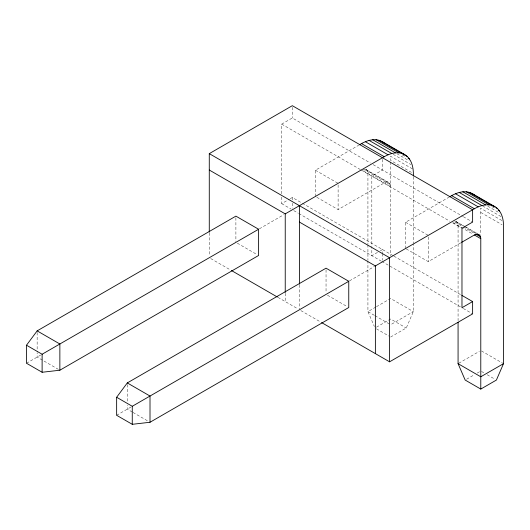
<?xml version="1.0" encoding="UTF-8"?>
<svg xmlns="http://www.w3.org/2000/svg" width="530" height="530" viewBox="0 0 530 530"><rect width="100%" height="100%" fill="white"/><g stroke="black" fill="none" stroke-linecap="round" stroke-linejoin="round"><path stroke-width="0.4" stroke-dasharray="2.65 1.99" d="M390.636 337.027L406.252 328.01L413.354 311.62L413.354 243.807M281.682 193.794L281.682 124.126L292.328 117.978L370.311 163.001M315.396 196.458L315.396 170.229L358.697 145.233M281.682 197.074L281.682 203.633L289.486 199.121M290.202 198.717L292.328 197.485L301.63 202.857M26.5 363.255L40.724 355.04M259.395 228.794L283.735 214.736M316.814 197.279L338.113 209.575L384.25 182.936C387.099 180.737 391.12 183.062 390.636 186.626L362.248 170.229M405.543 248.504L405.543 222.275L448.844 197.279M377.506 252.399L371.828 255.679L371.828 247.483M380.348 250.763L382.475 249.531L382.475 252.81M116.646 415.301L130.87 407.086M349.542 280.84L374.597 266.371M406.252 248.915L428.26 261.621L460.908 242.766M375.73 307.108L367.926 311.62L374.379 326.52M376.439 306.698L390.636 298.503L413.354 311.62L390.636 324.731M376.439 327.189L390.636 318.994L406.252 328.01M458.781 363.255L479.365 351.37M466.592 379.235L474.396 374.73M477.238 373.093L480.783 371.04M388.768 182.486L364.733 168.964L389.782 183.433M465.426 226.747L454.879 221.01L476.172 233.306M402.356 154.859L405.192 156.502M491.794 206.495L494.629 208.138M396.943 153.733L409.008 160.703M487.799 206.19L499.863 213.153M393.194 154.323L410.942 164.565M482.631 205.958L501.089 216.611M412.393 168.858L390.391 156.151L390.636 160.398L411.936 172.687M501.83 220.493L480.538 208.197L480.783 234.77M480.783 212.444L502.082 224.733M373.173 164.658L462.604 216.286M463.319 216.704L472.621 222.07M466.135 227.158L478.206 234.127M363.189 169.116L390.418 184.838M454.753 221.984L462.564 226.495M463.273 226.9L475.344 233.869M453.104 222.686L472.979 234.161M281.682 124.126L360.38 169.567M361.096 169.978L449.811 221.195M452.673 222.852L461.975 228.218M315.396 170.229L338.113 183.347L338.113 209.575M405.543 222.275L428.26 235.393L428.26 261.621M302.345 203.268L393.207 255.725M393.923 256.142L461.173 294.965M281.682 203.633L290.983 208.999M293.759 210.602L298.138 213.133M298.768 213.497L381.13 261.045M381.845 261.462L462.604 308.089M463.319 308.5L472.621 313.873M481.498 350.959L502.791 363.255M481.498 371.45L484.334 373.093M487.176 374.73L494.98 379.235M374.312 315.304L367.926 311.62L367.926 261.171M375.021 315.714L389.219 323.916M237.314 243.177L257.189 254.652M327.467 295.223L347.342 306.698M376.439 328.832L389.219 336.206M210.708 258.554L230.775 270.134M277.965 297.383L298.006 308.95M300.854 310.6L320.922 322.18M58.439 369.397L37.146 357.107L37.146 353.007M132.261 412.022L127.293 409.153L127.293 405.052M132.97 412.433L148.592 421.443M456.197 221.421L457.218 222.361L458.072 225.555L458.072 320.663M366.051 169.375L367.071 170.315L367.926 173.509L367.926 243.807M413.354 176.821L413.354 242.978M390.636 162.047L390.636 256.089M382.475 159.371L382.475 170.024L371.828 176.172L371.828 246.662M382.475 253.631L382.475 260.184M367.926 244.635L367.926 260.343M326.043 269.816L326.043 292.765M299.423 284.954L299.423 308.944M292.328 107.325L292.328 117.978M292.328 197.485L292.328 199.942M292.328 203.222L292.328 208.138M285.233 293.302L285.233 301.577M235.896 217.77L235.896 241.541M209.277 232.909L209.277 256.076M127.293 384.561L127.293 401.773M37.146 332.515L37.146 352.185"/><path stroke-width="0.79" d="M449.553 196.869C456.138 192.721 464.889 189.548 472.263 193.602L494.974 206.713C501.38 210.569 503.493 218.519 503.5 225.555L503.5 363.666L496.405 380.056L480.783 389.073L465.168 380.056L458.072 363.666L458.072 322.313M26.5 345.222L37.146 330.879L235.896 216.127L258.613 229.245L258.613 255.473L59.863 370.218L42.115 372.265L26.5 363.255L26.5 345.222L42.115 354.239L258.613 229.245M116.646 397.268L127.293 382.925L326.043 268.173L348.76 281.291L348.76 307.519L150.01 422.264L132.261 424.311L116.646 415.301L116.646 397.268L132.261 406.285L348.76 281.291M209.277 232.113L209.277 153.634L292.328 105.689L472.621 209.781L472.621 222.07L461.975 228.218L461.975 307.725L472.621 301.577L472.621 313.873L389.576 361.818L321.604 322.578M359.406 144.822C365.992 140.675 374.743 137.502 382.117 141.556L404.827 154.667C412.035 159.033 413.658 168.209 413.354 175.993M209.277 170.024L285.233 213.875L384.25 156.708C390.345 153.19 398.288 151.05 404.827 154.667M299.423 222.07L375.379 265.921L474.396 208.754C480.491 205.236 488.435 203.096 494.974 206.713M461.623 242.356L474.396 234.982C477.245 232.783 481.267 235.108 480.783 238.672L480.783 389.073M503.5 363.666L480.783 376.777L458.072 363.666M379.255 140.311L401.965 153.422M402.369 153.654L407.338 156.522M469.401 192.357L492.112 205.468M493.225 206.11L494.649 206.932M496.067 207.753L497.484 208.568M376.088 139.695L398.798 152.806M408.034 158.139L409.451 158.96M466.234 191.741L488.951 204.852M498.18 210.185L499.598 211.006M372.676 139.721L395.387 152.839M462.822 191.767L485.533 204.885M369.066 140.39L391.783 153.501M459.218 192.436L481.929 205.547M365.336 141.689L388.046 154.8M455.482 193.735L478.199 206.846M361.533 143.59L384.25 156.708M451.686 195.636L474.396 208.754M477.093 233.836L479.928 235.479M475.602 234.015L480.571 236.883M474.396 234.982L480.783 238.672M461.888 295.382L472.621 301.577M209.277 153.634L389.576 257.726L389.576 361.818M231.458 270.532L277.349 297.025M37.146 330.879L59.863 343.99L59.863 370.218M127.293 382.925L150.01 396.036L150.01 422.264M472.263 193.602L474.774 195.457M382.117 141.556L384.628 143.411M375.379 265.921L375.379 353.623M299.423 205.68L299.423 284.159M285.233 213.875L285.233 292.474M132.261 406.285L132.261 424.311M42.115 354.239L42.115 372.265"/></g></svg>
